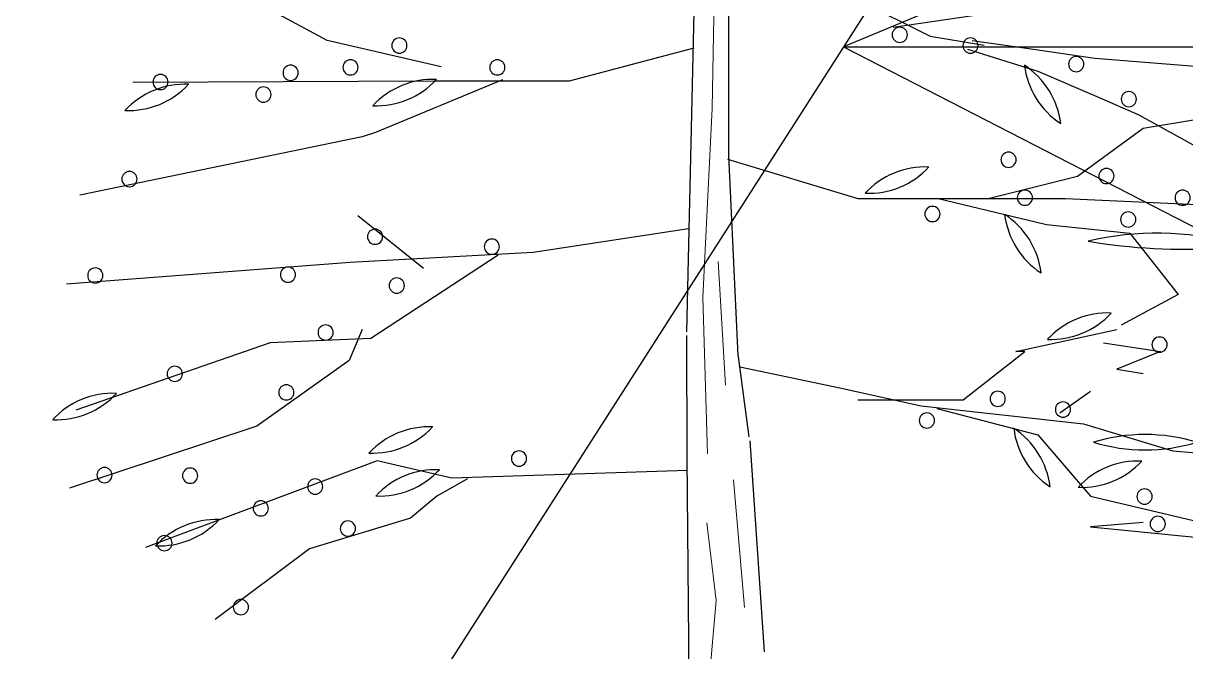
# Model space of a CAD drawing. Extents: x -1568 to -728, y -1287 to -990.
# Drawn here: x -946.96 to -935.54, y -1159.06 to -1152.89 of the extents above; entities that cross this region are included whole.
import ezdxf

# ---------------------------------------------------------------- set-up
doc = ezdxf.new("R2010")
doc.units = 0
doc.header["$LTSCALE"] = 5
doc.layers.get('0').update_dxf_attribs({"linetype": 'CONTINUOUS'})
doc.layers.add('LV', color=3, linetype='CONTINUOUS')
doc.layers.add('标注', color=4, linetype='CONTINUOUS', lineweight=15)

# ---------------------------------------------------------------- blocks, each defined once
blk = doc.blocks.new('shu')
at = {"color": 72}
for p, q in [((-1380.178, -1069.204), (-1380.225, -1071.899)), ((-1380.225, -1071.899), (-1380.318, -1073.758)), ((-1380.167, -1073.402), (-1380.094, -1074.618)), ((-1380.318, -1073.758), (-1380.271, -1075.292)), ((-1380.017, -1075.548), (-1379.908, -1076.801)), ((-1380.277, -1075.971), (-1380.186, -1076.733)), ((-1380.186, -1076.733), (-1380.24, -1077.369))]:
    blk.add_line(p, q, dxfattribs=at)
at = {"layer": 'LV', "color": 72}
for p, q in [((-1380.475, -1074.093), (-1380.367, -1069.446)), ((-1380.06, -1072.363), (-1380.06, -1070.543)), ((-1378.793, -1070.837), (-1378.084, -1071.191)), ((-1384.006, -1071.233), (-1384.567, -1070.931)), ((-1378.449, -1071.103), (-1377.286, -1070.931)), ((-1378.084, -1071.191), (-1377.553, -1071.28)), ((-1382.886, -1071.491), (-1384.006, -1071.233)), ((-1380.404, -1071.308), (-1381.63, -1071.634)), ((-1377.673, -1071.233), (-1377.07, -1071.319)), ((-1377.716, -1071.319), (-1377.027, -1071.534)), ((-1377.07, -1071.319), (-1376.467, -1071.405)), ((-1376.467, -1071.405), (-1374.661, -1071.553)), ((-1377.027, -1071.534), (-1376.424, -1071.792)), ((-1382.959, -1071.634), (-1385.915, -1071.647)), ((-1382.283, -1071.62), (-1383.533, -1072.136)), ((-1381.63, -1071.634), (-1382.959, -1071.634)), ((-1376.424, -1071.792), (-1376.036, -1071.964)), ((-1375.993, -1072.093), (-1374.589, -1071.866)), ((-1376.036, -1071.964), (-1375.187, -1072.434)), ((-1376.639, -1072.567), (-1375.993, -1072.093)), ((-1383.662, -1072.18), (-1386.434, -1072.751)), ((-1383.533, -1072.136), (-1383.662, -1072.18)), ((-1380.073, -1072.399), (-1378.793, -1072.785)), ((-1379.97, -1074.326), (-1380.06, -1072.363)), ((-1377.501, -1072.782), (-1376.639, -1072.567)), ((-1378.793, -1072.785), (-1377.907, -1072.785)), ((-1378.018, -1072.782), (-1376.941, -1073.04)), ((-1377.907, -1072.785), (-1376.755, -1072.785)), ((-1376.755, -1072.785), (-1374.221, -1072.899)), ((-1383.059, -1073.471), (-1383.705, -1072.954)), ((-1380.456, -1073.084), (-1381.984, -1073.316)), ((-1376.941, -1073.04), (-1376.122, -1073.126)), ((-1376.122, -1073.126), (-1375.648, -1073.729)), ((-1381.984, -1073.316), (-1383.779, -1073.412)), ((-1382.326, -1073.342), (-1383.576, -1074.159)), ((-1383.779, -1073.412), (-1386.566, -1073.627)), ((-1375.648, -1073.729), (-1376.208, -1074.03)), ((-1383.576, -1074.159), (-1384.567, -1074.202)), ((-1383.662, -1074.073), (-1383.791, -1074.375)), ((-1380.47, -1075.326), (-1380.475, -1074.131)), ((-1377.242, -1074.288), (-1376.252, -1074.073)), ((-1384.567, -1074.202), (-1386.475, -1074.864)), ((-1376.381, -1074.202), (-1375.821, -1074.288)), ((-1383.791, -1074.375), (-1384.696, -1075.02)), ((-1379.861, -1075.124), (-1379.97, -1074.315)), ((-1377.759, -1074.762), (-1377.156, -1074.288)), ((-1377.156, -1074.288), (-1377.242, -1074.288)), ((-1375.821, -1074.288), (-1376.251, -1074.461)), ((-1379.952, -1074.439), (-1378.971, -1074.644)), ((-1376.251, -1074.461), (-1375.993, -1074.504)), ((-1378.971, -1074.644), (-1378.173, -1074.822)), ((-1376.812, -1074.891), (-1376.51, -1074.676)), ((-1378.793, -1074.762), (-1377.759, -1074.762)), ((-1378.173, -1074.822), (-1376.578, -1074.999)), ((-1378.018, -1074.848), (-1377.027, -1075.106)), ((-1384.696, -1075.02), (-1386.535, -1075.629)), ((-1376.578, -1074.999), (-1375.702, -1075.264)), ((-1379.71, -1077.236), (-1379.851, -1075.165)), ((-1377.027, -1075.106), (-1376.51, -1075.709)), ((-1375.702, -1075.264), (-1373.232, -1075.469)), ((-1383.514, -1075.36), (-1385.79, -1076.213)), ((-1382.782, -1075.53), (-1383.514, -1075.36)), ((-1380.394, -1083.552), (-1380.47, -1075.326)), ((-1382.628, -1075.537), (-1382.929, -1075.709)), ((-1380.466, -1075.457), (-1382.782, -1075.53)), ((-1382.929, -1075.709), (-1383.188, -1075.924)), ((-1376.51, -1075.709), (-1374.149, -1076.268)), ((-1383.188, -1075.924), (-1384.179, -1076.225)), ((-1375.993, -1075.967), (-1376.51, -1076.01)), ((-1376.51, -1076.01), (-1375.481, -1076.111)), ((-1384.179, -1076.225), (-1385.105, -1076.918))]:
    blk.add_line(p, q, dxfattribs=at)
for centre, radius, start, end in [((-1378.383, -1071.177), 0.0748, 0, 180), ((-1378.383, -1071.177), 0.0748, 180, 0), ((-1383.297, -1071.283), 0.0748, 0, 180), ((-1383.297, -1071.283), 0.0748, 180, 0), ((-1377.688, -1071.283), 0.0748, 0, 180), ((-1377.688, -1071.283), 0.0748, 180, 0), ((-1383.777, -1071.497), 0.0748, 0, 180), ((-1382.335, -1071.497), 0.0748, 0, 180), ((-1376.65, -1071.465), 0.0748, 0, 180), ((-1384.365, -1071.55), 0.0748, 0, 180), ((-1383.777, -1071.497), 0.0748, 180, 0), ((-1382.335, -1071.497), 0.0748, 180, 0), ((-1377.599, -1072.147), 0.803, 6.9697, 56.8145), ((-1376.362, -1071.377), 0.803, 186.9697, 236.8145), ((-1376.65, -1071.465), 0.0748, 180, 0), ((-1385.643, -1071.641), 0.0748, 0, 180), ((-1385.643, -1071.641), 0.0748, 180, 0), ((-1384.365, -1071.55), 0.0748, 180, 0), ((-1382.967, -1072.418), 0.803, 87.4992, 137.344), ((-1383.522, -1071.071), 0.803, 267.4992, 317.344), ((-1385.401, -1072.465), 0.803, 87.4992, 137.344), ((-1385.957, -1071.118), 0.803, 267.4992, 317.344), ((-1384.632, -1071.764), 0.0748, 0, 180), ((-1384.632, -1071.764), 0.0748, 180, 0), ((-1376.133, -1071.809), 0.0748, 0, 180), ((-1376.133, -1071.809), 0.0748, 180, 0), ((-1377.314, -1072.404), 0.0748, 0, 180), ((-1377.314, -1072.404), 0.0748, 180, 0), ((-1385.948, -1072.594), 0.0748, 0, 180), ((-1378.133, -1073.278), 0.803, 87.4992, 137.344), ((-1378.688, -1071.931), 0.803, 267.4992, 317.344), ((-1376.353, -1072.564), 0.0748, 0, 180), ((-1376.353, -1072.564), 0.0748, 180, 0), ((-1385.948, -1072.594), 0.0748, 180, 0), ((-1377.154, -1072.777), 0.0748, 0, 180), ((-1377.154, -1072.777), 0.0748, 180, 0), ((-1375.605, -1072.777), 0.0748, 0, 180), ((-1375.605, -1072.777), 0.0748, 180, 0), ((-1378.062, -1072.937), 0.0748, 0, 180), ((-1378.062, -1072.937), 0.0748, 180, 0), ((-1377.792, -1073.613), 0.803, 6.9697, 56.8145), ((-1376.556, -1072.844), 0.803, 186.9697, 236.8145), ((-1376.139, -1072.991), 0.0748, 0, 180), ((-1376.139, -1072.991), 0.0748, 180, 0), ((-1383.536, -1073.16), 0.0748, 0, 180), ((-1375.593, -1067.591), 5.692, 260.4953, 286.638), ((-1375.858, -1076.023), 2.898, 74.7202, 103.4661), ((-1383.536, -1073.16), 0.0748, 180, 0), ((-1382.389, -1073.258), 0.0748, 0, 180), ((-1382.389, -1073.258), 0.0748, 180, 0), ((-1386.283, -1073.541), 0.0748, 0, 180), ((-1384.391, -1073.533), 0.0748, 0, 180), ((-1386.283, -1073.541), 0.0748, 180, 0), ((-1384.391, -1073.533), 0.0748, 180, 0), ((-1383.323, -1073.64), 0.0748, 0, 180), ((-1383.323, -1073.64), 0.0748, 180, 0), ((-1376.341, -1074.712), 0.803, 87.4992, 137.344), ((-1376.897, -1073.366), 0.803, 267.4992, 317.344), ((-1384.021, -1074.101), 0.0748, 0, 180), ((-1384.021, -1074.101), 0.0748, 180, 0), ((-1375.831, -1074.22), 0.0748, 0, 180), ((-1375.831, -1074.22), 0.0748, 180, 0), ((-1385.503, -1074.507), 0.0748, 0, 180), ((-1385.503, -1074.507), 0.0748, 180, 0), ((-1384.407, -1074.689), 0.0748, 0, 180), ((-1386.111, -1075.501), 0.803, 87.4992, 137.344), ((-1386.666, -1074.155), 0.803, 267.4992, 317.344), ((-1384.407, -1074.689), 0.0748, 180, 0), ((-1377.421, -1074.752), 0.0748, 0, 180), ((-1377.421, -1074.752), 0.0748, 180, 0), ((-1376.78, -1074.858), 0.0748, 0, 180), ((-1378.116, -1074.965), 0.0748, 0, 180), ((-1378.116, -1074.965), 0.0748, 180, 0), ((-1376.78, -1074.858), 0.0748, 180, 0), ((-1383.005, -1075.83), 0.803, 87.4992, 137.344), ((-1383.561, -1074.483), 0.803, 267.4992, 317.344), ((-1377.704, -1075.713), 0.803, 6.9697, 56.8145), ((-1376.467, -1074.943), 0.803, 186.9697, 236.8145), ((-1375.973, -1076.857), 1.754, 73.2066, 106.7934), ((-1375.973, -1073.5), 1.754, 253.2066, 286.7934), ((-1382.122, -1075.339), 0.0748, 0, 180), ((-1382.122, -1075.339), 0.0748, 180, 0), ((-1376.041, -1076.166), 0.803, 87.4992, 137.344), ((-1376.596, -1074.819), 0.803, 267.4992, 317.344), ((-1386.193, -1075.501), 0.0748, 0, 180), ((-1386.193, -1075.501), 0.0748, 180, 0), ((-1385.352, -1075.507), 0.0748, 0, 180), ((-1385.352, -1075.507), 0.0748, 180, 0), ((-1382.938, -1076.251), 0.803, 87.4992, 137.344), ((-1383.494, -1074.904), 0.803, 267.4992, 317.344), ((-1384.124, -1075.614), 0.0748, 0, 180), ((-1384.124, -1075.614), 0.0748, 180, 0), ((-1375.979, -1075.712), 0.0748, 0, 180), ((-1384.658, -1075.828), 0.0748, 0, 180), ((-1375.979, -1075.712), 0.0748, 180, 0), ((-1384.658, -1075.828), 0.0748, 180, 0), ((-1385.101, -1076.741), 0.803, 87.4992, 137.344), ((-1385.657, -1075.394), 0.803, 267.4992, 317.344), ((-1383.802, -1076.027), 0.0748, 0, 180), ((-1375.849, -1075.981), 0.0748, 0, 180), ((-1375.849, -1075.981), 0.0748, 180, 0), ((-1385.604, -1076.17), 0.0748, 0, 180), ((-1383.802, -1076.027), 0.0748, 180, 0), ((-1385.604, -1076.17), 0.0748, 180, 0), ((-1384.853, -1076.798), 0.0748, 0, 180), ((-1384.853, -1076.798), 0.0748, 180, 0)]:
    blk.add_arc(centre, radius, start, end, dxfattribs=at)

msp = doc.modelspace()

# ---------------------------------------------------------------- linework, layer by layer
for p, q in [((-935.44648, -1147.72837), (-946.95685, -1165.69553)), ((-925.96722, -1147.72837), (-938.90175, -1153.12189)), ((-938.90175, -1153.12189), (-922.51195, -1153.12189)), ((-938.90175, -1153.12189), (-914.45685, -1165.69553))]:
    msp.add_line(p, q)

# ---------------------------------------------------------------- block references
at = {"layer": '标注'}
msp.add_blockref('shu', (440.03384, -81.82626), dxfattribs=at)

doc.saveas('drawing.dxf')
